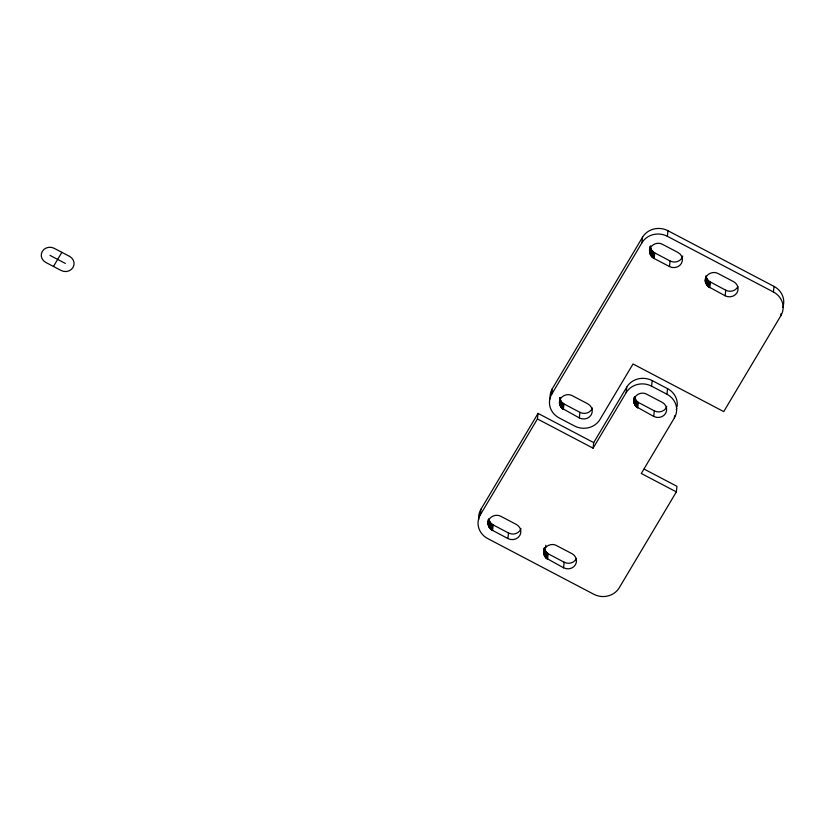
<?xml version="1.0" encoding="UTF-8"?>
<svg xmlns="http://www.w3.org/2000/svg" width="825" height="825" viewBox="0 0 825 825"><rect width="100%" height="100%" fill="white"/><g stroke="black" fill="none" stroke-linecap="round" stroke-linejoin="round"><path stroke-width="1.24" d="M488.039 522.782L488.926 526.928L491.298 529.702L507.901 538.56A8.755 8.126 6.3 0 0 519.781 535.528A8.755 8.126 6.3 0 0 516.316 524.432L500.981 516.388C495.959 513.47 488.369 516.708 488.039 522.782L488.41 519.441M543.675 552.719C543.417 546.635 550.729 542.768 555.947 545.284L571.972 553.658A8.755 8.126 6.3 0 1 575.427 564.754A8.755 8.126 6.3 0 1 563.558 567.786L545.851 557.927L543.85 554.122L544.17 548.264M559.463 402.136C559.773 396.382 566.734 393.04 571.715 395.412L587.74 403.786A8.755 8.126 6.3 0 1 591.195 414.882A8.755 8.126 6.3 0 1 579.325 417.914L561.619 408.055L559.494 403.549L559.958 397.681M633.837 401.352C633.579 395.268 640.891 391.401 646.099 393.917L662.124 402.291A8.755 8.126 6.3 0 1 665.589 413.387A8.755 8.126 6.3 0 1 653.709 416.419L636.003 406.57L634.002 402.765L634.322 396.897M649.595 251.481C649.327 245.087 657.319 241.271 662.547 244.365L677.892 252.419A8.755 8.126 6.3 0 1 681.347 263.515A8.755 8.126 6.3 0 1 669.477 266.547L654.132 258.493C649.811 256.441 648.677 251.006 650.069 246.727M705.251 280.696C704.983 274.302 712.975 270.497 718.204 273.591L733.549 281.645A8.755 8.126 6.3 0 1 737.003 292.731A8.755 8.126 6.3 0 1 725.134 295.773L707.953 286.44L705.416 282.109L705.602 277.066M644.17 469.116L676.964 486.327L676.356 491.896L619.255 587.761A18.758 17.407 6.3 0 1 593.804 594.268L487.75 538.581A18.758 17.407 6.3 0 1 480.336 514.821L480.954 509.252L538.044 413.387L593.701 442.613L593.092 448.181L537.436 418.956L538.044 413.387M488.07 524.205L488.513 519.038M488.194 524.906L488.802 519.337L490.328 522.586L492.525 524.566L508.509 533.002A8.755 8.126 6.3 0 0 521.008 528.681M488.369 525.597L488.988 520.028M488.617 526.268L489.235 520.709M488.926 526.928L489.534 521.359M489.287 527.546L489.906 521.988M489.72 528.144L490.328 522.586M490.194 528.712L490.803 523.143M490.72 529.227L491.339 523.669M491.298 529.702L491.906 524.143M491.906 530.135L492.525 524.566M492.566 530.506L493.175 524.947M507.901 538.56L508.509 533.002M781.079 313.521L780.832 315.748L723.731 411.613L633.023 363.98L599.961 419.482A18.758 17.407 6.3 0 1 574.509 425.989L559.175 417.935A18.758 17.407 6.3 0 1 551.76 394.164L552.368 388.606L642.52 237.239A18.758 17.407 6.3 0 1 667.972 230.732L774.025 286.419A18.758 17.407 6.3 0 1 783.533 304.487M559.443 402.837L559.938 398.392M559.494 403.549L560.154 397.836M559.608 404.25L560.113 397.99M559.793 404.941L560.227 398.692M543.727 553.42L544.387 547.707M560.041 405.622L560.412 399.382M543.85 554.122L544.459 548.563L545.985 551.801L548.182 553.792L564.166 562.227A8.755 8.126 6.3 0 0 576.386 558.556M560.35 406.271L560.649 400.053M544.026 554.812L544.644 549.254M544.273 555.493L544.882 549.924M560.711 406.9L560.959 400.713M544.583 556.143L545.191 550.584M545.603 547.48L545.851 545.253M561.134 407.498L561.33 401.342M544.943 556.772L545.562 551.213M561.619 408.055L561.753 401.93M545.366 557.37L545.985 551.801M562.145 408.581L562.753 403.012L562.227 402.497M545.851 557.927L546.459 552.368M562.712 409.056L563.331 403.487L562.753 403.012M546.377 558.453L546.985 552.884M563.331 409.478L563.949 403.92L563.331 403.487M546.954 558.927L547.563 553.358M547.563 559.35L548.182 553.792M579.325 417.914L579.934 412.345A8.755 8.126 6.3 0 0 592.422 408.024M563.558 567.786L564.166 562.227M551.76 394.164L641.912 242.808L642.52 237.239M593.092 448.181L626.144 392.679L626.763 387.111A18.758 17.407 6.3 0 1 652.204 380.603L667.549 388.657A18.758 17.407 6.3 0 1 677.057 406.725M649.646 252.182L650.265 246.623M649.76 252.893L650.378 247.325L651.482 249.975L654.101 252.553L670.086 260.989A8.755 8.126 6.3 0 0 682.791 255.987M650.337 248.036L650.585 245.809M649.945 253.584L650.564 248.016M633.878 402.064L634.373 397.609M650.193 254.255L650.801 248.696M634.002 402.765L634.611 397.196L636.137 400.445L638.333 402.425L654.328 410.86A8.755 8.126 6.3 0 0 666.817 406.539M634.178 403.456L634.796 397.887M650.502 254.915L651.111 249.346M634.425 404.126L635.044 398.568M650.863 255.533L651.482 249.975M634.734 404.786L635.343 399.218M651.286 256.132L651.905 250.573M635.095 405.405L635.714 399.847M651.771 256.699L652.379 251.13M635.528 406.003L636.137 400.445M652.297 257.214L652.905 251.646M636.003 406.57L636.611 401.002M652.874 257.689L653.482 252.13M636.529 407.086L637.148 401.528M653.482 258.122L654.101 252.553M637.106 407.56L637.715 402.002M654.132 258.493L654.751 252.935M637.715 407.993L638.333 402.425M780.832 315.748A18.758 17.407 6.3 0 0 773.407 291.978L667.363 236.301L667.972 230.732M676.356 491.896L641.293 473.488L674.345 417.986A18.758 17.407 6.3 0 0 666.93 394.226L651.595 386.172L652.204 380.603M669.477 266.547L670.086 260.989M653.709 416.419L654.328 410.86M666.93 394.226L667.549 388.657M674.345 417.986L674.592 415.759M705.303 281.407L705.922 275.849L707.138 279.201L709.139 281.346L725.742 290.204A8.755 8.126 6.3 0 0 737.962 286.543M705.416 282.109L706.035 276.55M705.602 282.8L706.221 277.241M705.849 283.48L706.458 277.912M706.159 284.13L706.767 278.572M706.52 284.759L707.138 279.201M706.942 285.357L707.561 279.788M707.427 285.914L708.036 280.356M707.953 286.44L708.562 280.871M708.52 286.914L709.139 281.346M709.139 287.337L709.758 281.779M709.789 287.719L710.408 282.16M725.134 295.773L725.742 290.204M773.407 291.978L774.025 286.419M53.46 266.465L61.875 252.337M480.336 514.821L537.436 418.956M593.701 442.613L626.763 387.111M49.995 255.379L65.33 263.433M563.949 403.92L579.934 412.345M626.144 392.679A18.758 17.407 6.3 0 1 651.595 386.172M676.737 408.21A18.758 17.407 6.3 0 1 676.283 409.664M478.748 519.492A18.758 17.407 6.3 0 1 480.954 509.252M641.912 242.808A18.758 17.407 6.3 0 1 667.363 236.301M783.214 305.972A18.758 17.407 6.3 0 1 782.76 307.426M550.172 398.846A18.758 17.407 6.3 0 1 552.368 388.606M69.537 256.369L54.203 248.315A8.755 8.126 6.3 0 0 42.322 251.347A8.755 8.126 6.3 0 0 45.788 262.443L61.122 270.487A8.755 8.126 6.3 0 0 73.002 267.455A8.755 8.126 6.3 0 0 69.537 256.369"/></g></svg>
